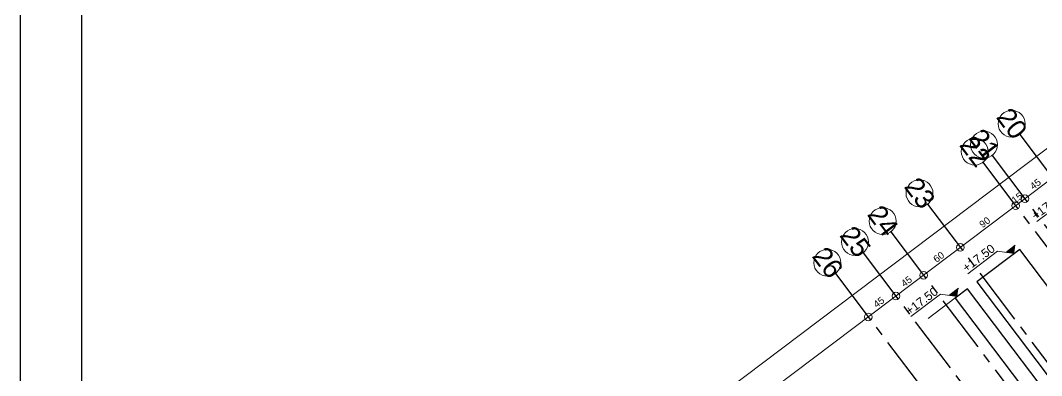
# Model space of a CAD drawing. Header units: millimetres. Extents: x 2232 to 85269, y -3593 to 5869.
# Drawn here: x 3332.4 to 3664.2, y -385.4 to -270 of the extents above; entities that cross this region are included whole.
import ezdxf

# ---------------------------------------------------------------- set-up
doc = ezdxf.new("R2010")
doc.units = ezdxf.units.MM
doc.linetypes.add('CENTER2', pattern=[112.5, 75, -12.5, 12.5, -12.5])
doc.linetypes.add('DASHDOT2', pattern=[12.7, 6.35, -3.175, 0, -3.175])
for name, color, linetype, lineweight in [('aks', 251, 'DASHDOT2', 35), ('duvar', 232, 'Continuous', 30), ('G4', 67, 'Continuous', 30), ('sıva iç', 21, 'Continuous', 0), ('yazı', 11, 'Continuous', 20), ('çerceve', 4, 'Continuous', 30), ('ÖLÇÜ İÇ', 7, 'Continuous', 9)]:
    doc.layers.add(name, color=color, linetype=linetype, lineweight=lineweight)
doc.layers.add('Standart', color=7, linetype='Continuous')
doc.layers.add('Ölçülendirme', color=7, linetype='Continuous')
doc.styles.add('arial_1_18', font='arial.ttf', dxfattribs={"height": 0.2})
doc.styles.get("Standard").update_dxf_attribs({"font": 'arial.ttf'})

# ---------------------------------------------------------------- blocks, each defined once
blk = doc.blocks.new('dsafsdfd')
at = {"layer": 'yazı'}
blk.add_hatch(color=256, dxfattribs=at).paths.add_polyline_path([(0, 4.89), (-9.78, 4.89), (-4.89, 0)])
for p, q in [((-45.23, 9.78), (-14.67, 9.78)), ((-14.67, 9.78), (-4.89, 0)), ((-34.77, 0), (0, 0)), ((-9.78, 4.89), (0, 4.89))]:
    blk.add_line(p, q, dxfattribs=at)
blk = doc.blocks.new('IDE941Entity3925')
at = {"layer": 'Ölçülendirme', "color": 1, "linetype": 'Continuous', "lineweight": 5}
for points in [[(2877, -8), (2877, 2338)], [(2912, -8), (2912, 2338)]]:
    blk.add_lwpolyline(points, dxfattribs=at)
for centre in [(2912, 970), (2912, 955), (2912, 865), (2912, 805), (2912, 760), (2912, 715)]:
    blk.add_circle(centre, 5, dxfattribs=at)
at = {"layer": 'Ölçülendirme', "color": 1, "linetype": 'Continuous', "lineweight": 5, "style": 'arial_1_18'}
for s, p in [('45', (2909.5, 985.5)), ('15', (2909.5, 955.5)), ('90', (2909.5, 903)), ('60', (2909.5, 828)), ('45', (2909.5, 775.5)), ('45', (2909.5, 730.5))]:
    blk.add_text(s, height=9, rotation=90, dxfattribs=at).set_placement(p)
blk = doc.blocks.new('GHGFHGF')
at = {"layer": 'aks', "color": 251, "linetype": 'CENTER2', "lineweight": -3}
for points in [[(1294094.8, -408570.3), (1294094.8, -409089.5)], [(1294139.8, -408570.3), (1294139.8, -409089.5)], [(1294184.8, -408570.3), (1294184.8, -409089.5)], [(1294244.8, -408570.3), (1294244.8, -409089.5)], [(1294334.8, -408570.3), (1294334.8, -409089.5)], [(1294349.8, -408570.3), (1294349.8, -409089.5)], [(1294394.8, -408570.3), (1294394.8, -409089.5)]]:
    blk.add_lwpolyline(points, dxfattribs=at)
at = {"layer": 'aks', "color": 30, "linetype": 'Continuous', "lineweight": 5}
for centre in [(1294094.8, -408552.8), (1294139.8, -408552.8), (1294184.8, -408552.8), (1294244.8, -408552.8), (1294334.8, -408552.8), (1294349.8, -408552.8), (1294394.8, -408552.8)]:
    blk.add_circle(centre, 17.5, dxfattribs=at)
at = {"layer": 'G4'}
for points in [[(1294219.8, -408846.1), (1294219.8, -408689.5), (1294199.8, -408689.5), (1294199.8, -408852.7)], [(1294304.8, -408836.3), (1294304.8, -408689.5), (1294234.8, -408689.5), (1294234.8, -408841.2)]]:
    blk.add_lwpolyline(points, dxfattribs=at)
at = {"layer": 'duvar', "xscale": 1.584000000031665, "yscale": 1.584000000031665, "zscale": 1.584000000031665}
for p in [(1294210.8, -408689.5), (1294303.5, -408689.5), (1294416, -408689.5)]:
    blk.add_blockref('dsafsdfd', p, dxfattribs=at)
at = {"layer": 'Standart', "rotation": 270}
blk.add_blockref('IDE941Entity3925', (1293379.8, -405729), dxfattribs=at)
at = {"layer": 'aks', "color": 1, "linetype": 'Continuous', "lineweight": 5, "style": 'arial_1_18'}
for s, p in [('26', (1294083.1, -408533.4)), ('25', (1294128.1, -408533.4)), ('24', (1294173.1, -408533.4)), ('23', (1294233.1, -408533.4)), ('22', (1294323.1, -408533.4)), ('21', (1294338.1, -408533.4)), ('20', (1294383.1, -408533.4))]:
    blk.add_text(s, height=25, rotation=270, dxfattribs=at).set_placement(p)
at = {"layer": 'yazı'}
for p in [(1294138.6, -408671.8), (1294231.3, -408671.8), (1294343.8, -408671.8)]:
    blk.add_text('+17.50', height=11.14, dxfattribs=at).set_placement(p)
blk = doc.blocks.new('RRRR')
at = {"layer": 'sıva iç', "rotation": 37.05267661197627}
blk.add_blockref('GHGFHGF', (-156760.2, -889310.8), dxfattribs=at)

msp = doc.modelspace()

# ---------------------------------------------------------------- linework, layer by layer
msp.add_line((3332.36, -3593.4), (3332.36, 906.6))
at = {"layer": 'çerceve'}
for points in [[(7226.46, -3593.4), (3332.36, -3593.4), (3332.36, 906.6), (7226.46, 906.6)], [(7206.46, -3572.95), (3352.36, -3573.4), (3352.36, 889.11), (7206.46, 889.11)]]:
    msp.add_lwpolyline(points, close=True, dxfattribs=at)

# ---------------------------------------------------------------- block references
at = {"layer": 'ÖLÇÜ İÇ', "xscale": 0.25, "yscale": 0.25, "zscale": 0.25}
msp.add_blockref('RRRR', (-276957.06, 108554.7), dxfattribs=at)

doc.saveas('drawing.dxf')
